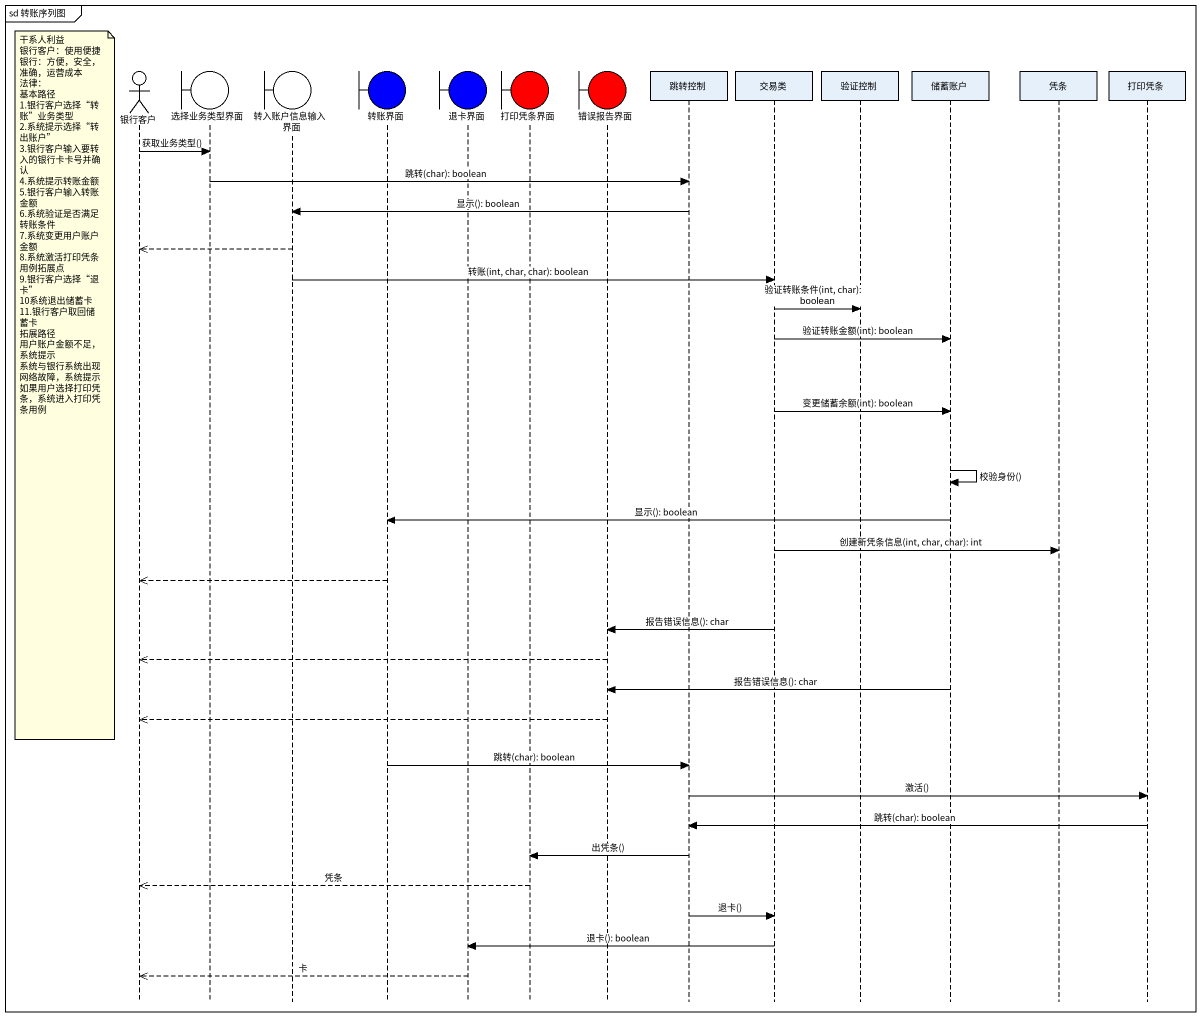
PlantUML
@startuml
mainframe sd 转账序列图
hide footbox
actor 银行客户
boundary 选择业务类型界面
boundary 转入账户信息输入界面
boundary 转账界面 #0000FF
boundary 退卡界面 #0000FF
boundary 打印凭条界面 #FF0000
boundary 错误报告界面 #FF0000
participant 跳转控制
participant 交易类
participant 验证控制
participant 储蓄账户
participant 凭条
participant 打印凭条

银行客户 -> 选择业务类型界面 : 获取业务类型()
选择业务类型界面 -> 跳转控制 : 跳转(char): boolean
跳转控制 -> 转入账户信息输入界面 : 显示(): boolean
转入账户信息输入界面 -->> 银行客户
转入账户信息输入界面 -> 交易类 : 转账(int, char, char): boolean
交易类 -> 验证控制 : 验证转账条件(int, char): boolean
交易类 -> 储蓄账户 : 验证转账金额(int): boolean
note left of 银行客户
  干系人利益
  银行客户：使用便捷
  银行：方便，安全，准确，运营成本
  法律：
  基本路径
  1.银行客户选择“转账”业务类型
  2.系统提示选择“转出账户”
  3.银行客户输入要转入的银行卡卡号并确认
  4.系统提示转账金额
  5.银行客户输入转账金额
  6.系统验证是否满足转账条件
  7.系统变更用户账户金额
  8.系统激活打印凭条用例拓展点
  9.银行客户选择“退卡”
  10系统退出储蓄卡
  11.银行客户取回储蓄卡
  拓展路径
  用户账户金额不足，系统提示
  系统与银行系统出现网络故障，系统提示
  如果用户选择打印凭条，系统进入打印凭条用例
end note
交易类 -> 储蓄账户 : 变更储蓄余额(int): boolean
储蓄账户 -> 储蓄账户 : 校验身份()
储蓄账户 -> 转账界面 : 显示(): boolean
交易类 -> 凭条 : 创建新凭条信息(int, char, char): int
转账界面 -->> 银行客户
交易类 -> 错误报告界面 : 报告错误信息(): char
错误报告界面 -->> 银行客户
储蓄账户 -> 错误报告界面 : 报告错误信息(): char
错误报告界面 -->> 银行客户
转账界面 -> 跳转控制 : 跳转(char): boolean
跳转控制 -> 打印凭条 : 激活()
打印凭条 -> 跳转控制 : 跳转(char): boolean
跳转控制 -> 打印凭条界面 : 出凭条()
打印凭条界面 -->> 银行客户 : 凭条
跳转控制 -> 交易类 : 退卡()
交易类 -> 退卡界面 : 退卡(): boolean
退卡界面 -->> 银行客户 : 卡
@enduml
